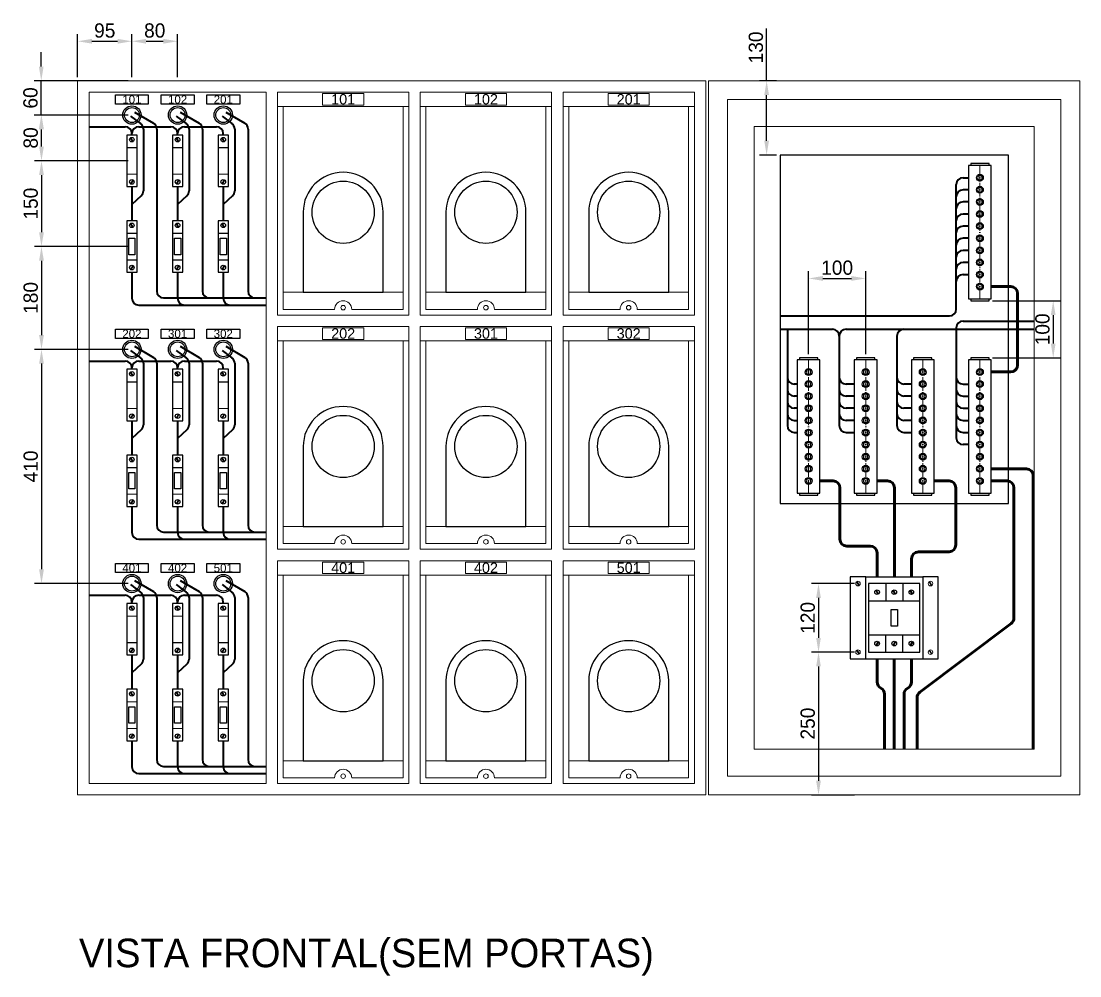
# Model space of a CAD drawing. Header units: metres. Extents: x 1495 to 4830, y -764 to 2647.
# Drawn here: x 1501 to 3355, y -764 to 907 of the extents above; entities that cross this region are included whole.
import ezdxf

# ---------------------------------------------------------------- set-up
doc = ezdxf.new("R2010")
doc.units = ezdxf.units.M
doc.linetypes.add('ACAD_ISO04W100', pattern=[30, 24, -3, 0, -3])
for name, color, linetype, lineweight in [('C ALIMENTAÇÃO', 6, 'Continuous', 60), ('C DISTRIBUIÇÃO', 4, 'Continuous', 40), ('COTAS', 5, 'Continuous', 20), ('EIXO', 1, 'ACAD_ISO04W100', 9), ('EQUIPAMENTOS', 2, 'Continuous', 30), ('ESTRUTURA', 7, 'Continuous', 20)]:
    doc.layers.add(name, color=color, linetype=linetype, lineweight=lineweight)
doc.dimstyles.new('1 pra 10', dxfattribs={"dimscale": 10, "dimtxt": 2.5, "dimasz": 2.5, "dimexe": 1.25, "dimexo": 0.625, "dimtad": 1, "dimtxsty": 'Standard', "dimcen": 2.5, "dimadec": 0, "dimazin": 0, "dimtfac": 1, "dimtmove": 0, "dimatfit": 3, "dimfxl": 1, "dimarcsym": 0})

# ---------------------------------------------------------------- blocks, each defined once
blk = doc.blocks.new('*U5')
for p, q in [((-115, -1337.7), (115, -1337.7)), ((-105, -1662.7), (105, -1662.7))]:
    blk.add_line(p, q)
for points in [[(-115, -1702.7), (115, -1702.7), (115, -1312.7), (-115, -1312.7)], [(-36, -1335.2), (36, -1335.2), (36, -1315.2), (-36, -1315.2)]]:
    blk.add_lwpolyline(points, close=True)
for points in [[(-105, -1337.7), (-105, -1692.7), (-15, -1692.7)], [(15, -1692.7), (105, -1692.7), (105, -1337.7)]]:
    blk.add_lwpolyline(points)
blk.add_circle((0, -1689.7), 4)
blk.add_arc((0, -1692.7), 15, 0, 180)
at = {"layer": 'EQUIPAMENTOS'}
blk.add_lwpolyline([(-70, -1662.7), (70, -1662.7), (70, -1522.7, 1), (-70, -1522.7), (-70, -1662.7)], format="xyb", dxfattribs=at)
blk.add_circle((0, -1522.7), 54.5, dxfattribs=at)
blk = doc.blocks.new('*U6')
at = {"layer": 'ESTRUTURA', "color": 0, "linetype": 'ByBlock', "lineweight": -2, "transparency": 16777216}
for p in [(0, 0), (250, 0), (500, 0), (0, -410), (250, -410), (500, -410), (0, -820), (250, -820), (500, -820)]:
    blk.add_blockref('*U5', p, dxfattribs=at)
blk = doc.blocks.new('*U21')
blk.add_point((0, 0))
at = {"layer": 'EQUIPAMENTOS'}
for p, q in [((-1, 5.9), (-1, 3.9)), ((1, 5.9), (1, 3.9)), ((-1, -3.9), (-1, -5.9)), ((1, -3.9), (1, -5.9))]:
    blk.add_line(p, q, dxfattribs=at)
blk.add_circle((0, 0), 6, dxfattribs=at)
for start, end in [(104.4775, 255.5225), (284.4775, 75.5225)]:
    blk.add_arc((0, 0), 4, start, end, dxfattribs=at)
blk = doc.blocks.new('*U22')
at = {"color": 0, "linetype": 'ByBlock', "lineweight": -2, "transparency": 16777216}
for p in [(0, 190.6), (0, 169.5), (0, 148.3), (0, 127.1), (0, 105.9), (0, 84.7), (0, 63.5), (0, 42.4), (0, 21.2), (0, 0)]:
    blk.add_blockref('*U21', p, dxfattribs=at)
blk = doc.blocks.new('*U24')
blk.add_point((0, 0))
at = {"layer": 'EQUIPAMENTOS'}
for p, q in [((-1, 5.9), (-1, 3.9)), ((1, 5.9), (1, 3.9)), ((-1, -3.9), (-1, -5.9)), ((1, -3.9), (1, -5.9))]:
    blk.add_line(p, q, dxfattribs=at)
blk.add_circle((0, 0), 6, dxfattribs=at)
for start, end in [(104.4775, 255.5225), (284.4775, 75.5225)]:
    blk.add_arc((0, 0), 4, start, end, dxfattribs=at)
blk = doc.blocks.new('*U25')
at = {"color": 0, "linetype": 'ByBlock', "lineweight": -2, "transparency": 16777216}
for p in [(0, 190.6), (0, 169.5), (0, 148.3), (0, 127.1), (0, 105.9), (0, 84.7), (0, 63.5), (0, 42.4), (0, 21.2), (0, 0)]:
    blk.add_blockref('*U24', p, dxfattribs=at)
blk = doc.blocks.new('*U27')
blk.add_point((0, 0))
at = {"layer": 'EQUIPAMENTOS'}
for p, q in [((-1, 5.9), (-1, 3.9)), ((1, 5.9), (1, 3.9)), ((-1, -3.9), (-1, -5.9)), ((1, -3.9), (1, -5.9))]:
    blk.add_line(p, q, dxfattribs=at)
blk.add_circle((0, 0), 6, dxfattribs=at)
for start, end in [(104.4775, 255.5225), (284.4775, 75.5225)]:
    blk.add_arc((0, 0), 4, start, end, dxfattribs=at)
blk = doc.blocks.new('*U28')
at = {"color": 0, "linetype": 'ByBlock', "lineweight": -2, "transparency": 16777216}
for p in [(0, 190.6), (0, 169.5), (0, 148.3), (0, 127.1), (0, 105.9), (0, 84.7), (0, 63.5), (0, 42.4), (0, 21.2), (0, 0)]:
    blk.add_blockref('*U27', p, dxfattribs=at)
blk = doc.blocks.new('*U30')
blk.add_point((0, 0))
at = {"layer": 'EQUIPAMENTOS'}
for p, q in [((-1, 5.9), (-1, 3.9)), ((1, 5.9), (1, 3.9)), ((-1, -3.9), (-1, -5.9)), ((1, -3.9), (1, -5.9))]:
    blk.add_line(p, q, dxfattribs=at)
blk.add_circle((0, 0), 6, dxfattribs=at)
for start, end in [(104.4775, 255.5225), (284.4775, 75.5225)]:
    blk.add_arc((0, 0), 4, start, end, dxfattribs=at)
blk = doc.blocks.new('*U31')
at = {"color": 0, "linetype": 'ByBlock', "lineweight": -2, "transparency": 16777216}
for p in [(0, 190.6), (0, 169.5), (0, 148.3), (0, 127.1), (0, 105.9), (0, 84.7), (0, 63.5), (0, 42.4), (0, 21.2), (0, 0)]:
    blk.add_blockref('*U30', p, dxfattribs=at)
blk = doc.blocks.new('*U32')
blk.add_point((0, 0))
at = {"layer": 'EQUIPAMENTOS'}
for p, q in [((-1, 5.9), (-1, 3.9)), ((1, 5.9), (1, 3.9)), ((-1, -3.9), (-1, -5.9)), ((1, -3.9), (1, -5.9))]:
    blk.add_line(p, q, dxfattribs=at)
blk.add_circle((0, 0), 6, dxfattribs=at)
for start, end in [(104.4775, 255.5225), (284.4775, 75.5225)]:
    blk.add_arc((0, 0), 4, start, end, dxfattribs=at)
blk = doc.blocks.new('*U33')
at = {"color": 0, "linetype": 'ByBlock', "lineweight": -2, "transparency": 16777216}
for p in [(0, 190.6), (0, 169.5), (0, 148.3), (0, 127.1), (0, 105.9), (0, 84.7), (0, 63.5), (0, 42.4), (0, 21.2), (0, 0)]:
    blk.add_blockref('*U32', p, dxfattribs=at)
blk = doc.blocks.new('*D45')
at = {"layer": 'COTAS', "color": 0, "lineweight": -2, "transparency": 16777216}
for p, q in [((1688.3, 742.7), (1523.8, 742.7)), ((1536.3, 687.7), (1536.3, 717.7)), ((1688.3, 662.7), (1523.8, 662.7))]:
    blk.add_line(p, q, dxfattribs=at)
at = {"layer": 'COTAS', "color": 0, "transparency": 16777216}
for points in [[(1532.1, 717.7), (1540.5, 717.7), (1536.3, 742.7)], [(1532.1, 687.7), (1540.5, 687.7), (1536.3, 662.7)]]:
    blk.add_solid(points, dxfattribs=at)
at = {"layer": 'Defpoints', "color": 0, "transparency": 16777216}
for p in [(1536.3, 742.7), (1694.6, 742.7), (1694.6, 662.7)]:
    blk.add_point(p, dxfattribs=at)
at = {"layer": 'COTAS', "color": 0, "transparency": 16777216, "insert": (1517.5, 702.7), "char_height": 25, "attachment_point": 5, "rotation": 90}
blk.add_mtext('80', dxfattribs=at)
blk = doc.blocks.new('*D47')
at = {"layer": 'COTAS', "color": 0, "lineweight": -2, "transparency": 16777216}
for p, q in [((1535.9, 827.7), (1535.9, 852.7)), ((1688.3, 802.7), (1523.4, 802.7)), ((1535.9, 742.7), (1535.9, 802.7)), ((1688.3, 742.7), (1523.4, 742.7)), ((1535.9, 717.7), (1535.9, 692.7))]:
    blk.add_line(p, q, dxfattribs=at)
at = {"layer": 'COTAS', "color": 0, "transparency": 16777216}
for points in [[(1531.7, 827.7), (1540, 827.7), (1535.9, 802.7)], [(1531.7, 717.7), (1540, 717.7), (1535.9, 742.7)]]:
    blk.add_solid(points, dxfattribs=at)
at = {"layer": 'Defpoints', "color": 0, "transparency": 16777216}
for p in [(1535.9, 802.7), (1694.6, 802.7), (1694.6, 742.7)]:
    blk.add_point(p, dxfattribs=at)
at = {"layer": 'COTAS', "color": 0, "transparency": 16777216, "insert": (1517.1, 772.7), "char_height": 25, "attachment_point": 5, "rotation": 90}
blk.add_mtext('60', dxfattribs=at)
blk = doc.blocks.new('*D49')
at = {"layer": 'COTAS', "color": 0, "lineweight": -2, "transparency": 16777216}
for p, q in [((1688.3, 662.7), (1523.8, 662.7)), ((1536.3, 637.7), (1536.3, 537.7)), ((1688.3, 512.7), (1523.8, 512.7))]:
    blk.add_line(p, q, dxfattribs=at)
at = {"layer": 'COTAS', "color": 0, "transparency": 16777216}
for points in [[(1532.1, 637.7), (1540.5, 637.7), (1536.3, 662.7)], [(1532.1, 537.7), (1540.5, 537.7), (1536.3, 512.7)]]:
    blk.add_solid(points, dxfattribs=at)
at = {"layer": 'Defpoints', "color": 0, "transparency": 16777216}
for p in [(1694.6, 662.7), (1536.3, 512.7), (1694.6, 512.7)]:
    blk.add_point(p, dxfattribs=at)
at = {"layer": 'COTAS', "color": 0, "transparency": 16777216, "insert": (1517.5, 587.7), "char_height": 25, "attachment_point": 5, "rotation": 90}
blk.add_mtext('150', dxfattribs=at)
blk = doc.blocks.new('*D50')
at = {"layer": 'COTAS', "color": 0, "lineweight": -2, "transparency": 16777216}
for p, q in [((1688.3, 512.7), (1523.8, 512.7)), ((1536.3, 487.7), (1536.3, 357.7)), ((1688.3, 332.7), (1523.8, 332.7))]:
    blk.add_line(p, q, dxfattribs=at)
at = {"layer": 'COTAS', "color": 0, "transparency": 16777216}
for points in [[(1532.1, 487.7), (1540.5, 487.7), (1536.3, 512.7)], [(1532.1, 357.7), (1540.5, 357.7), (1536.3, 332.7)]]:
    blk.add_solid(points, dxfattribs=at)
at = {"layer": 'Defpoints', "color": 0, "transparency": 16777216}
for p in [(1694.6, 512.7), (1536.3, 332.7), (1694.6, 332.7)]:
    blk.add_point(p, dxfattribs=at)
at = {"layer": 'COTAS', "color": 0, "transparency": 16777216, "insert": (1517.5, 422.7), "char_height": 25, "attachment_point": 5, "rotation": 90}
blk.add_mtext('180', dxfattribs=at)
blk = doc.blocks.new('*D51')
at = {"layer": 'COTAS', "color": 0, "lineweight": -2, "transparency": 16777216}
for p, q in [((1688.3, 332.7), (1523.8, 332.7)), ((1536.3, 307.7), (1536.3, -52.3)), ((1688.3, -77.3), (1523.8, -77.3))]:
    blk.add_line(p, q, dxfattribs=at)
at = {"layer": 'COTAS', "color": 0, "transparency": 16777216}
for points in [[(1532.1, 307.7), (1540.5, 307.7), (1536.3, 332.7)], [(1532.1, -52.3), (1540.5, -52.3), (1536.3, -77.3)]]:
    blk.add_solid(points, dxfattribs=at)
at = {"layer": 'Defpoints', "color": 0, "transparency": 16777216}
for p in [(1694.6, 332.7), (1536.3, -77.3), (1694.6, -77.3)]:
    blk.add_point(p, dxfattribs=at)
at = {"layer": 'COTAS', "color": 0, "transparency": 16777216, "insert": (1517.5, 127.7), "char_height": 25, "attachment_point": 5, "rotation": 90}
blk.add_mtext('410', dxfattribs=at)
blk = doc.blocks.new('*D55')
at = {"layer": 'COTAS', "color": 0, "lineweight": -2, "transparency": 16777216}
for p, q in [((1599.6, 809), (1599.6, 884.4)), ((1624.6, 871.9), (1669.6, 871.9)), ((1694.6, 809), (1694.6, 884.4))]:
    blk.add_line(p, q, dxfattribs=at)
at = {"layer": 'COTAS', "color": 0, "transparency": 16777216}
for points in [[(1624.6, 876.1), (1624.6, 867.7), (1599.6, 871.9)], [(1669.6, 876.1), (1669.6, 867.7), (1694.6, 871.9)]]:
    blk.add_solid(points, dxfattribs=at)
at = {"layer": 'Defpoints', "color": 0, "transparency": 16777216}
for p in [(1694.6, 871.9), (1599.6, 802.7), (1694.6, 802.7)]:
    blk.add_point(p, dxfattribs=at)
at = {"layer": 'COTAS', "color": 0, "transparency": 16777216, "insert": (1647.1, 890.6), "char_height": 25, "attachment_point": 5}
blk.add_mtext('95', dxfattribs=at)
blk = doc.blocks.new('*D56')
at = {"layer": 'COTAS', "color": 0, "lineweight": -2, "transparency": 16777216}
for p, q in [((1694.6, 809), (1694.6, 884.4)), ((1719.6, 871.9), (1749.6, 871.9)), ((1774.6, 809), (1774.6, 884.4))]:
    blk.add_line(p, q, dxfattribs=at)
at = {"layer": 'COTAS', "color": 0, "transparency": 16777216}
for points in [[(1719.6, 876.1), (1719.6, 867.7), (1694.6, 871.9)], [(1749.6, 876.1), (1749.6, 867.7), (1774.6, 871.9)]]:
    blk.add_solid(points, dxfattribs=at)
at = {"layer": 'Defpoints', "color": 0, "transparency": 16777216}
for p in [(1774.6, 871.9), (1694.6, 802.7), (1774.6, 802.7)]:
    blk.add_point(p, dxfattribs=at)
at = {"layer": 'COTAS', "color": 0, "transparency": 16777216, "insert": (1734.6, 890.6), "char_height": 25, "attachment_point": 5}
blk.add_mtext('80', dxfattribs=at)
blk = doc.blocks.new('*D57')
at = {"layer": 'COTAS', "color": 0, "lineweight": -2, "transparency": 16777216}
for p, q in [((3201.8, 417.7), (3320.5, 417.7)), ((3308, 392.7), (3308, 342.7)), ((3201.8, 317.7), (3320.5, 317.7))]:
    blk.add_line(p, q, dxfattribs=at)
at = {"layer": 'COTAS', "color": 0, "transparency": 16777216}
for points in [[(3303.8, 392.7), (3312.1, 392.7), (3308, 417.7)], [(3303.8, 342.7), (3312.1, 342.7), (3308, 317.7)]]:
    blk.add_solid(points, dxfattribs=at)
at = {"layer": 'Defpoints', "color": 0, "transparency": 16777216}
for p in [(3195.6, 417.7), (3195.6, 317.7), (3308, 317.7)]:
    blk.add_point(p, dxfattribs=at)
at = {"layer": 'COTAS', "color": 0, "transparency": 16777216, "insert": (3289.2, 367.7), "char_height": 25, "attachment_point": 5, "rotation": 90}
blk.add_mtext('100', dxfattribs=at)
blk = doc.blocks.new('*D58')
at = {"layer": 'COTAS', "color": 0, "lineweight": -2, "transparency": 16777216}
for p, q in [((2879.6, 324), (2879.6, 469.3)), ((2979.6, 324), (2979.6, 469.3)), ((2904.6, 456.8), (2954.6, 456.8))]:
    blk.add_line(p, q, dxfattribs=at)
at = {"layer": 'COTAS', "color": 0, "transparency": 16777216}
for points in [[(2904.6, 461), (2904.6, 452.6), (2879.6, 456.8)], [(2954.6, 461), (2954.6, 452.6), (2979.6, 456.8)]]:
    blk.add_solid(points, dxfattribs=at)
at = {"layer": 'Defpoints', "color": 0, "transparency": 16777216}
for p in [(2979.6, 456.8), (2879.6, 317.7), (2979.6, 317.7)]:
    blk.add_point(p, dxfattribs=at)
at = {"layer": 'COTAS', "color": 0, "transparency": 16777216, "insert": (2929.6, 475.5), "char_height": 25, "attachment_point": 5}
blk.add_mtext('100', dxfattribs=at)
blk = doc.blocks.new('*D60')
at = {"layer": 'COTAS', "color": 0, "lineweight": -2, "transparency": 16777216}
for p, q in [((2959.8, -77.3), (2884.5, -77.3)), ((2897, -102.3), (2897, -172.3)), ((2959.8, -197.3), (2884.5, -197.3))]:
    blk.add_line(p, q, dxfattribs=at)
at = {"layer": 'COTAS', "color": 0, "transparency": 16777216}
for points in [[(2892.8, -102.3), (2901.1, -102.3), (2897, -77.3)], [(2892.8, -172.3), (2901.1, -172.3), (2897, -197.3)]]:
    blk.add_solid(points, dxfattribs=at)
at = {"layer": 'Defpoints', "color": 0, "transparency": 16777216}
for p in [(2966.1, -77.3), (2897, -197.3), (2966.1, -197.3)]:
    blk.add_point(p, dxfattribs=at)
at = {"layer": 'COTAS', "color": 0, "transparency": 16777216, "insert": (2878.2, -137.3), "char_height": 25, "attachment_point": 5, "rotation": 90}
blk.add_mtext('120', dxfattribs=at)
blk = doc.blocks.new('*D61')
at = {"layer": 'COTAS', "color": 0, "lineweight": -2, "transparency": 16777216}
for p, q in [((2959.8, -197.3), (2884.5, -197.3)), ((2897, -222.3), (2897, -422.3)), ((2959.8, -447.3), (2884.5, -447.3))]:
    blk.add_line(p, q, dxfattribs=at)
at = {"layer": 'COTAS', "color": 0, "transparency": 16777216}
for points in [[(2892.8, -222.3), (2901.1, -222.3), (2897, -197.3)], [(2892.8, -422.3), (2901.1, -422.3), (2897, -447.3)]]:
    blk.add_solid(points, dxfattribs=at)
at = {"layer": 'Defpoints', "color": 0, "transparency": 16777216}
for p in [(2966.1, -197.3), (2897, -447.3), (2966.1, -447.3)]:
    blk.add_point(p, dxfattribs=at)
at = {"layer": 'COTAS', "color": 0, "transparency": 16777216, "insert": (2878.2, -322.3), "char_height": 25, "attachment_point": 5, "rotation": 90}
blk.add_mtext('250', dxfattribs=at)
blk = doc.blocks.new('*D62')
at = {"layer": 'COTAS', "color": 0, "lineweight": -2, "transparency": 16777216}
for p, q in [((2806.1, 802.7), (2806.1, 894.4)), ((2823.3, 802.7), (2793.6, 802.7)), ((2806.1, 697.7), (2806.1, 777.7)), ((2823.3, 672.7), (2793.6, 672.7))]:
    blk.add_line(p, q, dxfattribs=at)
at = {"layer": 'COTAS', "color": 0, "transparency": 16777216}
for points in [[(2802, 777.7), (2810.3, 777.7), (2806.1, 802.7)], [(2802, 697.7), (2810.3, 697.7), (2806.1, 672.7)]]:
    blk.add_solid(points, dxfattribs=at)
at = {"layer": 'Defpoints', "color": 0, "transparency": 16777216}
for p in [(2806.1, 802.7), (2829.6, 802.7), (2829.6, 672.7)]:
    blk.add_point(p, dxfattribs=at)
at = {"layer": 'COTAS', "color": 0, "transparency": 16777216, "insert": (2787.4, 861.1), "char_height": 25, "attachment_point": 5, "rotation": 90}
blk.add_mtext('130', dxfattribs=at)

msp = doc.modelspace()

# ---------------------------------------------------------------- linework, layer by layer
for p, q in [((2979.593, -65.255), (3079.593, -65.255)), ((2979.593, -209.255), (3079.593, -209.255))]:
    msp.add_line(p, q)
for points in [[(2829.593, 62.745), (3229.593, 62.745), (3229.593, 672.745), (2829.593, 672.745)], [(2952.593, -209.255), (2979.593, -209.255), (2979.593, -65.255), (2952.593, -65.255)], [(3079.593, -209.255), (3106.593, -209.255), (3106.593, -65.255), (3079.593, -65.255)]]:
    msp.add_lwpolyline(points, close=True)
for p in [(3179.593, 633.063), (3179.593, 611.882), (3179.593, 590.7), (3179.593, 569.518), (3179.593, 548.336), (3179.593, 527.154), (3179.593, 505.972), (3179.593, 484.791), (3179.593, 463.609), (2879.593, 293.063), (2979.593, 293.063), (3079.593, 293.063), (3179.593, 293.063), (2879.593, 271.882), (2979.593, 271.882), (3079.593, 271.882), (3179.593, 271.882), (2879.593, 250.7), (2979.593, 250.7), (3079.593, 250.7), (3179.593, 250.7), (2879.593, 229.518), (2979.593, 229.518), (3079.593, 229.518), (3179.593, 229.518), (2879.593, 208.336), (2979.593, 208.336), (3079.593, 208.336), (3179.593, 208.336), (2879.593, 187.154), (2979.593, 187.154), (3079.593, 187.154), (3179.593, 187.154), (2879.593, 165.972), (2979.593, 165.972), (3079.593, 165.972), (3179.593, 165.972), (2879.593, 144.791), (2979.593, 144.791), (3079.593, 144.791), (3179.593, 144.791), (2879.593, 123.609), (2979.593, 123.609), (3079.593, 123.609), (3179.593, 123.609)]:
    msp.add_point(p)
at = {"layer": 'C ALIMENTAÇÃO'}
for p, q in [((3233.659, 442.427), (3199.593, 442.427)), ((3245.659, 305.063), (3245.659, 430.427)), ((3199.593, 293.063), (3233.659, 293.063)), ((3199.593, 123.609), (3261.124, 123.609)), ((3273.124, 111.609), (3273.124, -367.255)), ((3018.026, 102.427), (2999.593, 102.427)), ((3125.513, 102.427), (3099.593, 102.427)), ((3227.152, 102.427), (3199.593, 102.427)), ((3030.026, -65.255), (3030.026, 90.427)), ((3137.513, -9.681), (3137.513, 90.427)), ((3239.152, -137.494), (3239.152, 90.427)), ((3060.026, -65.255), (3060.026, -33.681)), ((3072.026, -21.681), (3125.513, -21.681)), ((3074.413, -267.223), (3234.359, -147.089)), ((2999.593, -209.255), (2999.593, -249.508)), ((3029.593, -209.255), (3029.593, -367.255)), ((3059.593, -209.255), (3059.593, -249.575)), ((3012.562, -270.823), (3012.562, -367.255)), ((3046.751, -270.823), (3046.751, -367.255)), ((3069.619, -367.255), (3069.619, -276.818))]:
    msp.add_line(p, q, dxfattribs=at)
msp.add_lwpolyline([(2999.593, -65.255), (2999.593, -23.681, 0.41421356), (2987.593, -11.681), (2946.485, -11.681, -0.41421356), (2934.485, 0.319), (2934.485, 90.427, 0.41421356), (2922.485, 102.427), (2899.593, 102.427)], format="xyb", dxfattribs=at)
for centre, start, end in [((3233.659, 430.427), 0, 90), ((3233.659, 305.063), 270, 0), ((3261.124, 111.609), 0, 90), ((3018.026, 90.427), 0, 90), ((3125.513, 90.427), 360, 90), ((3227.152, 90.427), 0, 90), ((3125.513, -9.681), 270, 360), ((3072.026, -33.681), 90, 180), ((3227.152, -137.494), 306.909853, 0), ((3011.593, -249.508), 180, 242.636883), ((3047.593, -249.575), 297.705493, 360), ((3000.562, -270.823), 0, 62.636883), ((3058.751, -270.823), 117.705493, 180), ((3081.619, -276.818), 126.909853, 180)]:
    msp.add_arc(centre, 12, start, end, dxfattribs=at)
at = {"layer": 'C DISTRIBUIÇÃO'}
for p, q in [((1699.108, 748.028), (1732.162, 728.634)), ((1779.108, 748.028), (1812.162, 728.634)), ((1859.108, 748.028), (1892.162, 728.634)), ((1692.414, 740.907), (1709.849, 727.959)), ((1772.414, 740.907), (1789.849, 727.959)), ((1852.414, 740.907), (1869.849, 727.959)), ((1619.593, 722.235), (1682.593, 722.235)), ((1694.593, 707.745), (1694.593, 710.235)), ((1694.593, 707.745), (1694.593, 710.235)), ((1706.593, 722.235), (1762.593, 722.235)), ((1714.695, 718.325), (1714.695, 610.41)), ((1738.089, 718.284), (1738.089, 434.756)), ((1774.593, 707.745), (1774.593, 710.235)), ((1774.593, 707.745), (1774.593, 710.235)), ((1786.593, 722.235), (1842.593, 722.235)), ((1794.695, 718.325), (1794.695, 610.41)), ((1818.089, 718.284), (1818.089, 434.756)), ((1854.593, 707.745), (1854.593, 710.235)), ((1874.695, 718.325), (1874.695, 610.41)), ((1898.089, 718.284), (1898.089, 434.756)), ((3150.244, 633.063), (3159.593, 633.063)), ((1694.593, 617.745), (1694.593, 586.427)), ((1774.593, 617.745), (1774.593, 586.427)), ((1854.593, 617.745), (1854.593, 586.427)), ((3138.244, 403.158), (3138.244, 621.063)), ((3159.593, 611.882), (3150.244, 611.882)), ((1710.884, 601.639), (1694.593, 586.427)), ((1790.884, 601.639), (1774.593, 586.427)), ((1870.884, 601.639), (1854.593, 586.427)), ((1694.593, 586.427), (1694.593, 557.745)), ((1774.593, 586.427), (1774.593, 557.745)), ((1854.593, 586.427), (1854.593, 557.745)), ((3159.593, 590.7), (3150.244, 590.7)), ((3159.593, 569.518), (3150.244, 569.518)), ((3159.593, 548.336), (3150.244, 548.336)), ((3159.593, 527.154), (3150.244, 527.154)), ((3159.593, 505.972), (3150.244, 505.972)), ((3159.593, 484.791), (3150.244, 484.791)), ((1694.593, 467.745), (1694.593, 422.221)), ((1774.593, 467.745), (1774.593, 422.221)), ((1854.593, 467.745), (1854.593, 422.221)), ((3150.244, 463.609), (3159.593, 463.609)), ((1706.593, 410.221), (1929.593, 410.221)), ((1750.089, 422.756), (1929.593, 422.756)), ((1786.593, 410.221), (1929.593, 410.221)), ((1830.089, 422.756), (1929.593, 422.756)), ((1866.593, 410.221), (1929.593, 410.221)), ((1910.089, 422.756), (1929.593, 422.756)), ((2829.593, 391.158), (3126.244, 391.158)), ((3150.244, 382.188), (3274.593, 382.188)), ((2829.593, 367.745), (2921.41, 367.745)), ((2842.433, 367.745), (2842.433, 199.154)), ((2933.41, 355.745), (2933.41, 199.154)), ((2945.41, 367.745), (3274.593, 367.745)), ((3034.43, 355.745), (3034.43, 199.154)), ((3138.244, 370.188), (3138.244, 177.972)), ((1699.108, 338.028), (1732.162, 318.634)), ((1779.108, 338.028), (1812.162, 318.634)), ((1859.108, 338.028), (1892.162, 318.634)), ((1692.414, 330.907), (1709.849, 317.959)), ((1772.414, 330.907), (1789.849, 317.959)), ((1852.414, 330.907), (1869.849, 317.959)), ((1619.593, 312.235), (1682.593, 312.235)), ((1694.593, 297.745), (1694.593, 300.235)), ((1694.593, 297.745), (1694.593, 300.235)), ((1706.593, 312.235), (1762.593, 312.235)), ((1714.695, 308.325), (1714.695, 200.41)), ((1738.089, 308.284), (1738.089, 24.756)), ((1774.593, 297.745), (1774.593, 300.235)), ((1774.593, 297.745), (1774.593, 300.235)), ((1786.593, 312.235), (1842.593, 312.235)), ((1794.695, 308.325), (1794.695, 200.41)), ((1818.089, 308.284), (1818.089, 24.756)), ((1854.593, 297.745), (1854.593, 300.235)), ((1874.695, 308.325), (1874.695, 200.41)), ((1898.089, 308.284), (1898.089, 24.756)), ((2859.593, 271.882), (2854.433, 271.882)), ((2959.593, 271.882), (2945.41, 271.882)), ((3059.593, 271.882), (3046.43, 271.882)), ((3150.244, 271.954), (3159.593, 271.954)), ((2859.593, 250.7), (2854.433, 250.7)), ((2959.593, 250.7), (2945.41, 250.7)), ((3059.593, 250.7), (3046.43, 250.7)), ((3150.244, 250.754), (3159.593, 250.754)), ((2859.593, 229.518), (2854.433, 229.518)), ((2959.593, 229.518), (2945.41, 229.518)), ((3059.593, 229.518), (3046.43, 229.518)), ((3150.244, 229.554), (3159.593, 229.554)), ((1694.593, 207.745), (1694.593, 176.427)), ((1774.593, 207.745), (1774.593, 176.427)), ((1854.593, 207.745), (1854.593, 176.427)), ((2854.433, 208.336), (2859.593, 208.336)), ((2959.593, 208.336), (2945.41, 208.336)), ((3059.593, 208.336), (3046.43, 208.336)), ((3150.244, 208.354), (3159.593, 208.354)), ((1710.884, 191.639), (1694.593, 176.427)), ((1790.884, 191.639), (1774.593, 176.427)), ((1870.884, 191.639), (1854.593, 176.427)), ((2854.433, 187.154), (2859.593, 187.154)), ((2945.41, 187.154), (2959.593, 187.154)), ((3046.43, 187.154), (3059.593, 187.154)), ((3150.244, 187.154), (3159.593, 187.154)), ((1694.593, 176.427), (1694.593, 147.745)), ((1774.593, 176.427), (1774.593, 147.745)), ((1854.593, 176.427), (1854.593, 147.745)), ((3159.593, 165.972), (3150.244, 165.972)), ((1694.593, 57.745), (1694.593, 12.221)), ((1774.593, 57.745), (1774.593, 12.221)), ((1854.593, 57.745), (1854.593, 12.221)), ((1706.593, 0.221), (1929.593, 0.221)), ((1750.089, 12.756), (1929.593, 12.756)), ((1786.593, 0.221), (1929.593, 0.221)), ((1830.089, 12.756), (1929.593, 12.756)), ((1866.593, 0.221), (1929.593, 0.221)), ((1910.089, 12.756), (1929.593, 12.756)), ((1699.108, -71.972), (1732.162, -91.366)), ((1779.108, -71.972), (1812.162, -91.366)), ((1859.108, -71.972), (1892.162, -91.366)), ((1692.414, -79.093), (1709.849, -92.041)), ((1772.414, -79.093), (1789.849, -92.041)), ((1852.414, -79.093), (1869.849, -92.041)), ((1619.593, -97.765), (1682.593, -97.765)), ((1694.593, -112.255), (1694.593, -109.765)), ((1694.593, -112.255), (1694.593, -109.765)), ((1706.593, -97.765), (1762.593, -97.765)), ((1714.695, -101.675), (1714.695, -209.59)), ((1738.089, -101.716), (1738.089, -385.244)), ((1774.593, -112.255), (1774.593, -109.765)), ((1774.593, -112.255), (1774.593, -109.765)), ((1786.593, -97.765), (1842.593, -97.765)), ((1794.695, -101.675), (1794.695, -209.59)), ((1818.089, -101.716), (1818.089, -385.244)), ((1854.593, -112.255), (1854.593, -109.765)), ((1874.695, -101.675), (1874.695, -209.59)), ((1898.089, -101.716), (1898.089, -385.244)), ((1694.593, -202.255), (1694.593, -233.573)), ((1774.593, -202.255), (1774.593, -233.573)), ((1854.593, -202.255), (1854.593, -233.573)), ((1710.884, -218.361), (1694.593, -233.573)), ((1790.884, -218.361), (1774.593, -233.573)), ((1870.884, -218.361), (1854.593, -233.573)), ((1694.593, -233.573), (1694.593, -262.255)), ((1774.593, -233.573), (1774.593, -262.255)), ((1854.593, -233.573), (1854.593, -262.255)), ((1694.593, -352.255), (1694.593, -397.779)), ((1774.593, -352.255), (1774.593, -397.779)), ((1854.593, -352.255), (1854.593, -397.779)), ((1750.089, -397.244), (1929.593, -397.244)), ((1830.089, -397.244), (1929.593, -397.244)), ((1910.089, -397.244), (1929.593, -397.244)), ((1706.593, -409.779), (1929.593, -409.779)), ((1786.593, -409.779), (1929.593, -409.779)), ((1866.593, -409.779), (1929.593, -409.779))]:
    msp.add_line(p, q, dxfattribs=at)
for centre, start, end in [((1702.695, 718.325), 0, 53.400628), ((1726.089, 718.284), 0, 59.598189), ((1782.695, 718.325), 0, 53.400628), ((1806.089, 718.284), 0, 59.598189), ((1862.695, 718.325), 0, 53.400628), ((1886.089, 718.284), 0, 59.598189), ((1682.593, 710.235), 0, 90), ((1706.593, 710.235), 90, 180), ((1762.593, 710.235), 0, 90), ((1786.593, 710.235), 90, 180), ((1842.593, 710.235), 0, 90), ((3150.244, 621.063), 90, 180), ((3150.244, 599.882), 90, 180), ((1702.695, 610.41), 313.037605, 0), ((1782.695, 610.41), 313.037605, 0), ((1862.695, 610.41), 313.037605, 0), ((3150.244, 578.7), 90, 180), ((3150.244, 557.518), 90, 180), ((3150.244, 536.336), 90, 180), ((3150.244, 515.154), 90, 180), ((3150.244, 493.972), 90, 180), ((3150.244, 472.791), 90, 180), ((3150.244, 451.609), 90, 180), ((1750.089, 434.756), 180, 270), ((1830.089, 434.756), 180, 270), ((1910.089, 434.756), 180, 270), ((1706.593, 422.221), 180, 270), ((1786.593, 422.221), 180, 270), ((1866.593, 422.221), 180, 270), ((3126.244, 403.158), 270, 360), ((3150.244, 370.188), 90, 180), ((2921.41, 355.745), 0, 0), ((2921.41, 355.745), 0, 90), ((2945.41, 355.745), 90, 180), ((3046.43, 355.745), 90, 180), ((1702.695, 308.325), 0, 53.400628), ((1726.089, 308.284), 0, 59.598189), ((1782.695, 308.325), 0, 53.400628), ((1806.089, 308.284), 0, 59.598189), ((1862.695, 308.325), 0, 53.400628), ((1886.089, 308.284), 0, 59.598189), ((1682.593, 300.235), 0, 90), ((1706.593, 300.235), 90, 180), ((1762.593, 300.235), 0, 90), ((1786.593, 300.235), 90, 180), ((1842.593, 300.235), 0, 90), ((2854.433, 283.882), 180, 270), ((2945.41, 283.882), 180, 270), ((3046.43, 283.882), 180, 270), ((3150.244, 283.954), 180, 270), ((2854.433, 262.7), 180, 270), ((2945.41, 262.7), 180, 270), ((3046.43, 262.7), 180, 270), ((3150.244, 262.754), 180, 270), ((2854.433, 241.518), 180, 270), ((2945.41, 241.518), 180, 270), ((3046.43, 241.518), 180, 270), ((3150.244, 241.554), 180, 270), ((2854.433, 220.336), 180, 270), ((2945.41, 220.336), 180, 270), ((3046.43, 220.336), 180, 270), ((3150.244, 220.354), 180, 270), ((1702.695, 200.41), 313.037605, 0), ((1782.695, 200.41), 313.037605, 0), ((1862.695, 200.41), 313.037605, 0), ((2854.433, 199.154), 180, 270), ((2945.41, 199.154), 180, 270), ((3046.43, 199.154), 180, 270), ((3150.244, 199.154), 180, 270), ((3150.244, 177.972), 180, 270), ((1750.089, 24.756), 180, 270), ((1830.089, 24.756), 180, 270), ((1910.089, 24.756), 180, 270), ((1706.593, 12.221), 180, 270), ((1786.593, 12.221), 180, 270), ((1866.593, 12.221), 180, 270), ((1702.695, -101.675), 0, 53.400628), ((1726.089, -101.716), 0, 59.598189), ((1782.695, -101.675), 0, 53.400628), ((1806.089, -101.716), 0, 59.598189), ((1862.695, -101.675), 0, 53.400628), ((1886.089, -101.716), 0, 59.598189), ((1682.593, -109.765), 0, 90), ((1706.593, -109.765), 90, 180), ((1762.593, -109.765), 0, 90), ((1786.593, -109.765), 90, 180), ((1842.593, -109.765), 0, 90), ((1702.695, -209.59), 313.037605, 0), ((1782.695, -209.59), 313.037605, 0), ((1862.695, -209.59), 313.037605, 0), ((1750.089, -385.244), 180, 270), ((1830.089, -385.244), 180, 270), ((1910.089, -385.244), 180, 270), ((1706.593, -397.779), 180, 270), ((1786.593, -397.779), 180, 270), ((1866.593, -397.779), 180, 270)]:
    msp.add_arc(centre, 12, start, end, dxfattribs=at)
at = {"layer": 'EIXO'}
for p, q in [((3179.593, 654.245), (3179.593, 421.245)), ((2879.593, 314.245), (2879.593, 81.245)), ((2979.593, 314.245), (2979.593, 81.245)), ((3079.593, 314.245), (3079.593, 81.245)), ((3179.593, 314.245), (3179.593, 81.245))]:
    msp.add_line(p, q, dxfattribs=at)
at = {"layer": 'EQUIPAMENTOS'}
for p, q in [((1685.593, 685.869), (1703.593, 686.128)), ((1696.16, 696.031), (1692.16, 702.959)), ((1697.026, 696.531), (1693.026, 703.459)), ((1765.593, 685.869), (1783.593, 686.128)), ((1776.16, 696.031), (1772.16, 702.959)), ((1777.026, 696.531), (1773.026, 703.459)), ((1845.593, 685.869), (1863.593, 686.128)), ((1856.16, 696.031), (1852.16, 702.959)), ((1857.026, 696.531), (1853.026, 703.459)), ((1685.593, 639.622), (1703.593, 639.362)), ((1765.593, 639.622), (1783.593, 639.362)), ((1845.593, 639.622), (1863.593, 639.362)), ((1696.16, 629.459), (1692.16, 622.531)), ((1697.026, 628.959), (1693.026, 622.031)), ((1776.16, 629.459), (1772.16, 622.531)), ((1777.026, 628.959), (1773.026, 622.031)), ((1856.16, 629.459), (1852.16, 622.531)), ((1857.026, 628.959), (1853.026, 622.031)), ((1696.16, 546.031), (1692.16, 552.959)), ((1697.026, 546.531), (1693.026, 553.459)), ((1776.16, 546.031), (1772.16, 552.959)), ((1777.026, 546.531), (1773.026, 553.459)), ((1856.16, 546.031), (1852.16, 552.959)), ((1857.026, 546.531), (1853.026, 553.459)), ((1685.593, 535.869), (1703.593, 536.128)), ((1765.593, 535.869), (1783.593, 536.128)), ((1845.593, 535.869), (1863.593, 536.128)), ((1685.593, 489.622), (1703.593, 489.362)), ((1765.593, 489.622), (1783.593, 489.362)), ((1845.593, 489.622), (1863.593, 489.362)), ((1696.16, 479.459), (1692.16, 472.531)), ((1697.026, 478.959), (1693.026, 472.031)), ((1776.16, 479.459), (1772.16, 472.531)), ((1777.026, 478.959), (1773.026, 472.031)), ((1856.16, 479.459), (1852.16, 472.531)), ((1857.026, 478.959), (1853.026, 472.031)), ((1696.16, 286.031), (1692.16, 292.959)), ((1697.026, 286.531), (1693.026, 293.459)), ((1776.16, 286.031), (1772.16, 292.959)), ((1777.026, 286.531), (1773.026, 293.459)), ((1856.16, 286.031), (1852.16, 292.959)), ((1857.026, 286.531), (1853.026, 293.459)), ((1685.593, 275.869), (1703.593, 276.128)), ((1765.593, 275.869), (1783.593, 276.128)), ((1845.593, 275.869), (1863.593, 276.128)), ((1685.593, 229.622), (1703.593, 229.362)), ((1765.593, 229.622), (1783.593, 229.362)), ((1845.593, 229.622), (1863.593, 229.362)), ((1696.16, 219.459), (1692.16, 212.531)), ((1697.026, 218.959), (1693.026, 212.031)), ((1776.16, 219.459), (1772.16, 212.531)), ((1777.026, 218.959), (1773.026, 212.031)), ((1856.16, 219.459), (1852.16, 212.531)), ((1857.026, 218.959), (1853.026, 212.031)), ((1696.16, 136.031), (1692.16, 142.959)), ((1697.026, 136.531), (1693.026, 143.459)), ((1776.16, 136.031), (1772.16, 142.959)), ((1777.026, 136.531), (1773.026, 143.459)), ((1856.16, 136.031), (1852.16, 142.959)), ((1857.026, 136.531), (1853.026, 143.459)), ((1685.593, 125.869), (1703.593, 126.128)), ((1765.593, 125.869), (1783.593, 126.128)), ((1845.593, 125.869), (1863.593, 126.128)), ((1685.593, 79.622), (1703.593, 79.362)), ((1765.593, 79.622), (1783.593, 79.362)), ((1845.593, 79.622), (1863.593, 79.362)), ((1696.16, 69.459), (1692.16, 62.531)), ((1697.026, 68.959), (1693.026, 62.031)), ((1776.16, 69.459), (1772.16, 62.531)), ((1777.026, 68.959), (1773.026, 62.031)), ((1856.16, 69.459), (1852.16, 62.531)), ((1857.026, 68.959), (1853.026, 62.031)), ((3001.16, -95.969), (2997.16, -89.041)), ((3002.026, -95.469), (2998.026, -88.541)), ((3014.593, -77.255), (3014.593, -107.255)), ((3031.16, -95.969), (3027.16, -89.041)), ((3032.026, -95.469), (3028.026, -88.541)), ((3044.593, -77.255), (3044.593, -107.255)), ((3061.16, -95.969), (3057.16, -89.041)), ((3062.026, -95.469), (3058.026, -88.541)), ((2984.593, -107.255), (3074.593, -107.255)), ((1696.16, -123.969), (1692.16, -117.041)), ((1697.026, -123.469), (1693.026, -116.541)), ((1776.16, -123.969), (1772.16, -117.041)), ((1777.026, -123.469), (1773.026, -116.541)), ((1856.16, -123.969), (1852.16, -117.041)), ((1857.026, -123.469), (1853.026, -116.541)), ((1685.593, -134.131), (1703.593, -133.872)), ((1765.593, -134.131), (1783.593, -133.872)), ((1845.593, -134.131), (1863.593, -133.872)), ((1685.593, -180.378), (1703.593, -180.638)), ((1765.593, -180.378), (1783.593, -180.638)), ((1845.593, -180.378), (1863.593, -180.638)), ((2984.593, -167.255), (3074.593, -167.255)), ((3001.16, -178.541), (2997.16, -185.469)), ((3002.026, -179.041), (2998.026, -185.969)), ((3014.593, -197.255), (3014.593, -167.255)), ((3031.16, -178.541), (3027.16, -185.469)), ((3032.026, -179.041), (3028.026, -185.969)), ((3044.593, -197.255), (3044.593, -167.255)), ((3061.16, -178.541), (3057.16, -185.469)), ((3062.026, -179.041), (3058.026, -185.969)), ((1696.16, -190.541), (1692.16, -197.469)), ((1697.026, -191.041), (1693.026, -197.969)), ((1776.16, -190.541), (1772.16, -197.469)), ((1777.026, -191.041), (1773.026, -197.969)), ((1856.16, -190.541), (1852.16, -197.469)), ((1857.026, -191.041), (1853.026, -197.969)), ((1696.16, -273.969), (1692.16, -267.041)), ((1697.026, -273.469), (1693.026, -266.541)), ((1776.16, -273.969), (1772.16, -267.041)), ((1777.026, -273.469), (1773.026, -266.541)), ((1856.16, -273.969), (1852.16, -267.041)), ((1857.026, -273.469), (1853.026, -266.541)), ((1685.593, -284.131), (1703.593, -283.872)), ((1765.593, -284.131), (1783.593, -283.872)), ((1845.593, -284.131), (1863.593, -283.872)), ((1685.593, -330.378), (1703.593, -330.638)), ((1765.593, -330.378), (1783.593, -330.638)), ((1845.593, -330.378), (1863.593, -330.638)), ((1696.16, -340.541), (1692.16, -347.469)), ((1697.026, -341.041), (1693.026, -347.969)), ((1776.16, -340.541), (1772.16, -347.469)), ((1777.026, -341.041), (1773.026, -347.969)), ((1856.16, -340.541), (1852.16, -347.469)), ((1857.026, -341.041), (1853.026, -347.969))]:
    msp.add_line(p, q, dxfattribs=at)
for points in [[(1665.793, 777.881), (1723.393, 777.881), (1723.393, 761.881), (1665.793, 761.881)], [(1745.793, 777.881), (1803.393, 777.881), (1803.393, 761.881), (1745.793, 761.881)], [(1825.793, 777.881), (1883.393, 777.881), (1883.393, 761.881), (1825.793, 761.881)], [(1685.593, 617.745), (1703.593, 617.745), (1703.593, 707.745), (1685.593, 707.745)], [(1765.593, 617.745), (1783.593, 617.745), (1783.593, 707.745), (1765.593, 707.745)], [(1845.593, 617.745), (1863.593, 617.745), (1863.593, 707.745), (1845.593, 707.745)], [(3159.593, 421.245), (3199.593, 421.245), (3199.593, 654.245), (3159.593, 654.245)], [(1685.593, 467.745), (1703.593, 467.745), (1703.593, 557.745), (1685.593, 557.745)], [(1765.593, 467.745), (1783.593, 467.745), (1783.593, 557.745), (1765.593, 557.745)], [(1845.593, 467.745), (1863.593, 467.745), (1863.593, 557.745), (1845.593, 557.745)], [(1689.162, 527.13), (1700.024, 527.13), (1700.024, 498.36), (1689.162, 498.36)], [(1769.162, 527.13), (1780.024, 527.13), (1780.024, 498.36), (1769.162, 498.36)], [(1849.162, 527.13), (1860.024, 527.13), (1860.024, 498.36), (1849.162, 498.36)], [(1665.793, 367.881), (1723.393, 367.881), (1723.393, 351.881), (1665.793, 351.881)], [(1745.793, 367.881), (1803.393, 367.881), (1803.393, 351.881), (1745.793, 351.881)], [(1825.793, 367.881), (1883.393, 367.881), (1883.393, 351.881), (1825.793, 351.881)], [(1685.593, 207.745), (1703.593, 207.745), (1703.593, 297.745), (1685.593, 297.745)], [(1765.593, 207.745), (1783.593, 207.745), (1783.593, 297.745), (1765.593, 297.745)], [(1845.593, 207.745), (1863.593, 207.745), (1863.593, 297.745), (1845.593, 297.745)], [(2859.593, 81.245), (2899.593, 81.245), (2899.593, 314.245), (2859.593, 314.245)], [(2959.593, 81.245), (2999.593, 81.245), (2999.593, 314.245), (2959.593, 314.245)], [(3059.593, 81.245), (3099.593, 81.245), (3099.593, 314.245), (3059.593, 314.245)], [(3159.593, 81.245), (3199.593, 81.245), (3199.593, 314.245), (3159.593, 314.245)], [(1685.593, 57.745), (1703.593, 57.745), (1703.593, 147.745), (1685.593, 147.745)], [(1765.593, 57.745), (1783.593, 57.745), (1783.593, 147.745), (1765.593, 147.745)], [(1845.593, 57.745), (1863.593, 57.745), (1863.593, 147.745), (1845.593, 147.745)], [(1689.162, 117.13), (1700.024, 117.13), (1700.024, 88.36), (1689.162, 88.36)], [(1769.162, 117.13), (1780.024, 117.13), (1780.024, 88.36), (1769.162, 88.36)], [(1849.162, 117.13), (1860.024, 117.13), (1860.024, 88.36), (1849.162, 88.36)], [(1665.793, -42.119), (1723.393, -42.119), (1723.393, -58.119), (1665.793, -58.119)], [(1745.793, -42.119), (1803.393, -42.119), (1803.393, -58.119), (1745.793, -58.119)], [(1825.793, -42.119), (1883.393, -42.119), (1883.393, -58.119), (1825.793, -58.119)], [(2984.593, -197.255), (3074.593, -197.255), (3074.593, -77.255), (2984.593, -77.255)], [(1685.593, -202.255), (1703.593, -202.255), (1703.593, -112.255), (1685.593, -112.255)], [(1765.593, -202.255), (1783.593, -202.255), (1783.593, -112.255), (1765.593, -112.255)], [(1845.593, -202.255), (1863.593, -202.255), (1863.593, -112.255), (1845.593, -112.255)], [(3024.162, -122.87), (3035.024, -122.87), (3035.024, -151.64), (3024.162, -151.64)], [(1685.593, -352.255), (1703.593, -352.255), (1703.593, -262.255), (1685.593, -262.255)], [(1765.593, -352.255), (1783.593, -352.255), (1783.593, -262.255), (1765.593, -262.255)], [(1845.593, -352.255), (1863.593, -352.255), (1863.593, -262.255), (1845.593, -262.255)], [(1689.162, -292.87), (1700.024, -292.87), (1700.024, -321.64), (1689.162, -321.64)], [(1769.162, -292.87), (1780.024, -292.87), (1780.024, -321.64), (1769.162, -321.64)], [(1849.162, -292.87), (1860.024, -292.87), (1860.024, -321.64), (1849.162, -321.64)]]:
    msp.add_lwpolyline(points, close=True, dxfattribs=at)
for points in [[(3195.593, 654.245), (3195.593, 657.745), (3163.593, 657.745), (3163.593, 654.245)], [(3163.593, 421.245), (3163.593, 417.745), (3195.593, 417.745), (3195.593, 421.245)], [(2895.593, 314.245), (2895.593, 317.745), (2863.593, 317.745), (2863.593, 314.245)], [(2995.593, 314.245), (2995.593, 317.745), (2963.593, 317.745), (2963.593, 314.245)], [(3095.593, 314.245), (3095.593, 317.745), (3063.593, 317.745), (3063.593, 314.245)], [(3195.593, 314.245), (3195.593, 317.745), (3163.593, 317.745), (3163.593, 314.245)], [(2863.593, 81.245), (2863.593, 77.745), (2895.593, 77.745), (2895.593, 81.245)], [(2963.593, 81.245), (2963.593, 77.745), (2995.593, 77.745), (2995.593, 81.245)], [(3063.593, 81.245), (3063.593, 77.745), (3095.593, 77.745), (3095.593, 81.245)], [(3163.593, 81.245), (3163.593, 77.745), (3195.593, 77.745), (3195.593, 81.245)]]:
    msp.add_lwpolyline(points, dxfattribs=at)
for centre, radius in [((1694.593, 742.745), 16), ((1694.593, 742.745), 13), ((1774.593, 742.745), 16), ((1774.593, 742.745), 13), ((1854.593, 742.745), 16), ((1854.593, 742.745), 13), ((1694.593, 699.745), 4), ((1774.593, 699.745), 4), ((1854.593, 699.745), 4), ((1694.593, 625.745), 4), ((1774.593, 625.745), 4), ((1854.593, 625.745), 4), ((1694.593, 549.745), 4), ((1774.593, 549.745), 4), ((1854.593, 549.745), 4), ((1694.593, 475.745), 4), ((1774.593, 475.745), 4), ((1854.593, 475.745), 4), ((1694.593, 332.745), 16), ((1694.593, 332.745), 13), ((1774.593, 332.745), 16), ((1774.593, 332.745), 13), ((1854.593, 332.745), 16), ((1854.593, 332.745), 13), ((1694.593, 289.745), 4), ((1774.593, 289.745), 4), ((1854.593, 289.745), 4), ((1694.593, 215.745), 4), ((1774.593, 215.745), 4), ((1854.593, 215.745), 4), ((1694.593, 139.745), 4), ((1774.593, 139.745), 4), ((1854.593, 139.745), 4), ((1694.593, 65.745), 4), ((1774.593, 65.745), 4), ((1854.593, 65.745), 4), ((1694.593, -77.255), 16), ((1694.593, -77.255), 13), ((1774.593, -77.255), 16), ((1774.593, -77.255), 13), ((1854.593, -77.255), 16), ((1854.593, -77.255), 13), ((2999.593, -92.255), 4), ((3029.593, -92.255), 4), ((3059.593, -92.255), 4), ((1694.593, -120.255), 4), ((1774.593, -120.255), 4), ((1854.593, -120.255), 4), ((2999.593, -182.255), 4), ((3029.593, -182.255), 4), ((3059.593, -182.255), 4), ((1694.593, -194.255), 4), ((1774.593, -194.255), 4), ((1854.593, -194.255), 4), ((1694.593, -270.255), 4), ((1774.593, -270.255), 4), ((1854.593, -270.255), 4), ((1694.593, -344.255), 4), ((1774.593, -344.255), 4), ((1854.593, -344.255), 4)]:
    msp.add_circle(centre, radius, dxfattribs=at)
at = {"layer": 'ESTRUTURA'}
for p, q in [((2967.66, -80.969), (2963.66, -74.041)), ((2968.526, -80.469), (2964.526, -73.541)), ((3094.66, -80.969), (3090.66, -74.041)), ((3095.526, -80.469), (3091.526, -73.541)), ((2967.66, -200.969), (2963.66, -194.041)), ((2968.526, -200.469), (2964.526, -193.541)), ((3094.66, -200.969), (3090.66, -194.041)), ((3095.526, -200.469), (3091.526, -193.541))]:
    msp.add_line(p, q, dxfattribs=at)
for points in [[(1599.593, -447.255), (2699.593, -447.255), (2699.593, 802.745), (1599.593, 802.745)], [(2704.593, -447.255), (3354.593, -447.255), (3354.593, 802.745), (2704.593, 802.745)], [(1619.593, -427.255), (1929.593, -427.255), (1929.593, 782.745), (1619.593, 782.745)], [(2737.593, -414.255), (3321.593, -414.255), (3321.593, 769.745), (2737.593, 769.745)], [(2784.593, -367.255), (3274.593, -367.255), (3274.593, 722.745), (2784.593, 722.745)]]:
    msp.add_lwpolyline(points, close=True, dxfattribs=at)
for centre in [(2966.093, -77.255), (3093.093, -77.255), (2966.093, -197.255), (3093.093, -197.255)]:
    msp.add_circle(centre, 4, dxfattribs=at)

# ---------------------------------------------------------------- block references
for name, p in [('*U33', (3179.593, 442.427)), ('*U22', (2879.593, 102.427)), ('*U25', (2979.593, 102.427)), ('*U28', (3079.593, 102.427)), ('*U31', (3179.593, 102.427))]:
    msp.add_blockref(name, p)
msp.add_blockref('*U6', (2064.593, 2095.403), dxfattribs=at)

# ---------------------------------------------------------------- texts
for s, width, heights, insert, char_height, attachment_point in [('{\\fArial|b0|i0|c0|p34;101}', 72, [0], (2064.593, 770.245), 18, 5), ('{\\fArial|b0|i0|c0|p34;102}', 72, [0], (2314.593, 770.245), 18, 5), ('{\\fArial|b0|i0|c0|p34;201}', 72, [0], (2564.593, 770.245), 18, 5), ('{\\fArial|b0|i0|c0|p34;101}', 72, [0], (1694.593, 769.881), 14.4, 5), ('{\\fArial|b0|i0|c0|p34;102}', 72, [0], (1774.593, 769.881), 14.4, 5), ('{\\fArial|b0|i0|c0|p34;201}', 72, [14.705], (1854.593, 769.881), 14.4, 5), ('{\\fArial|b0|i0|c0|p34;202}', 72, [0], (1694.593, 359.881), 14.4, 5), ('{\\fArial|b0|i0|c0|p34;301}', 72, [0], (1774.593, 359.881), 14.4, 5), ('{\\fArial|b0|i0|c0|p34;302}', 72, [0], (1854.593, 359.881), 14.4, 5), ('{\\fArial|b0|i0|c0|p34;202}', 72, [0], (2064.593, 360.245), 18, 5), ('{\\fArial|b0|i0|c0|p34;301}', 72, [0], (2314.593, 360.245), 18, 5), ('{\\fArial|b0|i0|c0|p34;302}', 72, [0], (2564.593, 360.245), 18, 5), ('{\\fArial|b0|i0|c0|p34;401}', 72, [0], (1694.593, -50.119), 14.4, 5), ('{\\fArial|b0|i0|c0|p34;402}', 72, [0], (1774.593, -50.119), 14.4, 5), ('{\\fArial|b0|i0|c0|p34;501}', 72, [0], (1854.593, -50.119), 14.4, 5), ('{\\fArial|b0|i0|c0|p34;401}', 72, [0], (2064.593, -49.755), 18, 5), ('{\\fArial|b0|i0|c0|p34;402}', 72, [0], (2314.593, -49.755), 18, 5), ('{\\fArial|b0|i0|c0|p34;501}', 72, [0], (2564.593, -49.755), 18, 5), ('VISTA FRONTAL(SEM PORTAS)', 2384.63693, [0], (1601.893, -698.717), 50, 1)]:
    msp.add_mtext_dynamic_manual_height_columns(s, width=width, gutter_width=12.5, heights=heights, dxfattribs=dict(insert=insert, char_height=char_height, attachment_point=attachment_point))

# ---------------------------------------------------------------- dimensions: what is measured, and where the dimension line sits
at = {"layer": 'COTAS'}
for base, p1, p2, picture, middle in [((1694.593, 871.9), (1599.593, 802.745), (1694.593, 802.745), '*D55', (1647.093, 890.65)), ((1774.593, 871.9), (1694.593, 802.745), (1774.593, 802.745), '*D56', (1734.593, 890.65)), ((2979.593, 456.792), (2879.593, 317.745), (2979.593, 317.745), '*D58', (2929.593, 475.542))]:
    dim = msp.add_linear_dim(base=base, p1=p1, p2=p2, dimstyle='1 pra 10', dxfattribs=at)
    dim.commit()
    dim.dimension.update_dxf_attribs({"geometry": picture, "text_midpoint": middle})
for base, p1, p2, picture, middle in [((2806.117, 802.745), (2829.593, 672.745), (2829.593, 802.745), '*D62', (2806.117, 861.079)), ((1535.877, 802.745), (1694.593, 742.745), (1694.593, 802.745), '*D47', (1535.877, 772.745)), ((1536.297, 742.745), (1694.593, 662.745), (1694.593, 742.745), '*D45', (1536.297, 702.745)), ((3307.962, 317.745), (3195.593, 417.745), (3195.593, 317.745), '*D57', (3307.962, 367.745))]:
    dim = msp.add_linear_dim(base=base, p1=p1, p2=p2, angle=90, dimstyle='1 pra 10', dxfattribs=at)
    dim.commit()
    dim.dimension.update_dxf_attribs({"geometry": picture, "text_midpoint": middle, "dimtype": 160})
for base, p1, p2, picture, middle in [((1536.297, 512.745), (1694.593, 662.745), (1694.593, 512.745), '*D49', (1517.547, 587.745)), ((1536.297, 332.745), (1694.593, 512.745), (1694.593, 332.745), '*D50', (1517.547, 422.745)), ((1536.297, -77.255), (1694.593, 332.745), (1694.593, -77.255), '*D51', (1517.547, 127.745)), ((2896.972, -197.255), (2966.093, -77.255), (2966.093, -197.255), '*D60', (2878.222, -137.255)), ((2896.972, -447.255), (2966.093, -197.255), (2966.093, -447.255), '*D61', (2878.222, -322.255))]:
    dim = msp.add_linear_dim(base=base, p1=p1, p2=p2, angle=90, dimstyle='1 pra 10', dxfattribs=at)
    dim.commit()
    dim.dimension.update_dxf_attribs({"geometry": picture, "text_midpoint": middle})

doc.saveas('drawing.dxf')
